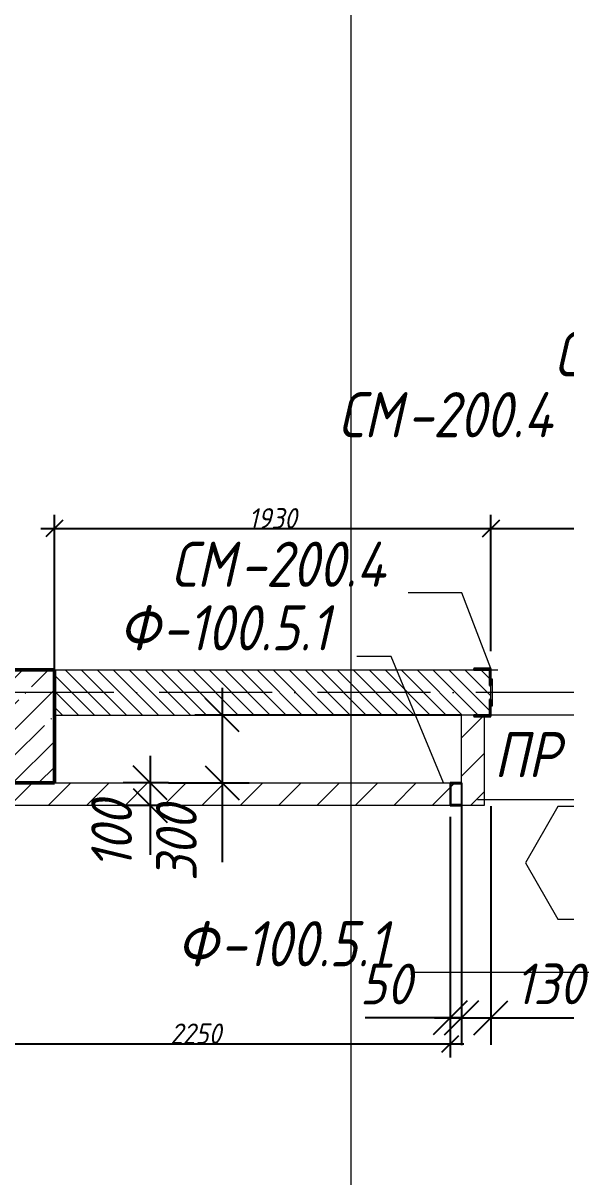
# Model space of a CAD drawing. Header units: millimetres. Extents: x -401725 to 250493, y 305116 to 802890.
# Drawn here: x -153939 to -151539, y 605654 to 610760 of the extents above; entities that cross this region are included whole.
import ezdxf

# ---------------------------------------------------------------- set-up
doc = ezdxf.new("R2010")
doc.units = ezdxf.units.MM
doc.linetypes.add('50_200_ШТРИХ_1Т_ш5_п1_п1_', pattern=[700, 500, -100, 0, -100])
for name, color, linetype, lineweight in [('A-____-____-DIMS', 7, 'Continuous', 9), ('A-GENM-____-IDEN', 7, 'Continuous', 9), ('A-GENM-____-MCUT', 7, 'Continuous', 25), ('A-GENM-____-OTLN', 7, 'Continuous', 9), ('A-GENM-____-OTLN-1', 7, 'Continuous', 25), ('A-GLAZ-____-IDEN', 7, 'Continuous', 9), ('S-COLS-____-MCUT', 7, 'Continuous', 50), ('S-COLS-____-OTLN', 7, 'Continuous', 9), ('S-GRID-____-OTLN-1', 7, '50_200_ШТРИХ_1Т_ш5_п1_п1_', 9)]:
    doc.layers.add(name, color=color, linetype=linetype, lineweight=lineweight)
for name, color, linetype, lineweight, true_color in [('A-WALL-____-MCUT-4', 7, 'Continuous', 13, 0x000000), ('A-WALL-____-PATT-3', 9, 'Continuous', 9, 0x808080), ('A-WALL-____-PATT-5', 7, 'Continuous', 9, 0x000000), ('A-WALL-FNSH-MCUT-2', 7, 'Continuous', 13, 0x000000), ('G-____-____-SYMB-1', 9, 'Continuous', 9, 0x808080), ('I-WALL-____-OTLN-1', 7, 'Continuous', 9, 0x000000)]:
    doc.layers.add(name, color=color, linetype=linetype, lineweight=lineweight, true_color=true_color)
doc.styles.add('ISOCPEUR_I_10', font='isocpeui.ttf', dxfattribs={"width": 0.9, "height": 180})
doc.styles.add('ISOCPEUR_I_2', font='isocpeui.ttf', dxfattribs={"width": 0.85, "height": 2.3})
doc.styles.add('ISOCPEUR_I_7', font='isocpeui.ttf', dxfattribs={"width": 0.9, "height": 90})
doc.dimstyles.new('ISO-1_8_0_9К_СРЕДНИЙ_Кладочные_2', dxfattribs={"dimscale": 304.8, "dimtxt": 89.638306, "dimasz": 0.246063, "dimexe": 0.19685, "dimexo": 0, "dimgap": 0, "dimtad": 1, "dimdec": 3, "dimrnd": 0.001, "dimdsep": 46, "dimtxsty": 'ISOCPEUR_I_7', "dimblk1": 'OBLIQUE', "dimblk2": 'OBLIQUE', "dimsah": 1, "dimcen": 0.09, "dimdle": 0.19685, "dimazin": 0, "dimtfac": 1, "dimtdec": 4, "dimtix": 1, "dimtmove": 1, "dimatfit": 3, "dimfxl": 1, "dimtvp": 1, "dimtolj": 1, "dimtzin": 0, "dimarcsym": 2})
doc.dimstyles.new('ISO-1_8_0_9К_СРЕДНИЙ_Кладочные_3', dxfattribs={"dimscale": 304.8, "dimtxt": 179.276612, "dimasz": 0.492126, "dimexe": 0.393701, "dimexo": 0, "dimgap": 0, "dimtad": 1, "dimdec": 3, "dimrnd": 0.001, "dimdsep": 46, "dimtxsty": 'ISOCPEUR_I_10', "dimblk1": 'OBLIQUE', "dimblk2": 'OBLIQUE', "dimsah": 1, "dimcen": 0.09, "dimdle": 0.393701, "dimazin": 0, "dimtfac": 1, "dimtdec": 4, "dimtix": 1, "dimtmove": 0, "dimatfit": 3, "dimfxl": 1, "dimtvp": 1, "dimtolj": 1, "dimtzin": 0, "dimarcsym": 2})
pattern_1 = [(45, (-175000.74, 544716.51), (-84.85281, 84.85281), [])]

# ---------------------------------------------------------------- blocks, each defined once
blk = doc.blocks.new('BSC_Колонна _Прямоугольная - 500х500-V64-АР1_Кладочный план 1 этажа в осях 1-64_Ю-ЯЯ')
at = {"layer": 'S-COLS-____-OTLN'}
h = blk.add_hatch(dxfattribs=at)
h.set_pattern_fill('FP_64', color=256, style=0, pattern_type=2)
h.set_pattern_definition([(45, (-20950, -62931.04), (-114.04925, 114.04925), []), (45, (-20835.95, -62931.04), (-114.04925, 114.04925), [201.613, -40.323, 3.353, -36.97])])
h.paths.add_polyline_path([(-250, -250), (250, -250), (250, 250), (-250, 250)], flags=0)
at = {"layer": 'S-COLS-____-MCUT'}
for p, q in [((250, 250), (-250, 250)), ((-250, 250), (-250, -250)), ((250, -250), (250, 250)), ((-250, -250), (250, -250))]:
    blk.add_line(p, q, dxfattribs=at)
blk = doc.blocks.new('154_Стойка_СКБ_Уголок - СМ-2530_200-28213945-АР1_Кладочный план 1 этажа в осях 1-64_Ю-ЯЯ')
at = {"layer": 'A-GENM-____-MCUT'}
for p, q in [((125, 156), (125, 81)), ((200, 156), (125, 156)), ((200, 150), (200, 156)), ((131, 81), (131, 150)), ((131, 150), (200, 150)), ((125, 81), (131, 81)), ((131, 19), (125, 19)), ((125, 19), (125, -56)), ((131, -50), (131, 19)), ((200, -50), (131, -50)), ((200, -56), (200, -50)), ((125, -56), (200, -56))]:
    blk.add_line(p, q, dxfattribs=at)
blk = doc.blocks.new('Стойка_Влож_Полоса боковая - Полоса-28213942-АР1_Кладочный план 1 этажа в осях 1-64_Ю-ЯЯ')
at = {"layer": 'A-GENM-____-OTLN'}
for p, q in [((-5, 60), (0, 60)), ((-5, -60), (-5, 60)), ((0, 31), (0, -31)), ((0, -60), (-5, -60))]:
    blk.add_line(p, q, dxfattribs=at)
blk = doc.blocks.new('154_Фахверк_СКБ_Швеллер - Тип_100_4010_1-36655149-АР1_Кладочный план 1 этажа в осях 1-64_Ю-ЯЯ')
at = {"layer": 'A-GENM-____-MCUT'}
for p, q in [((175, 50), (125, 50)), ((125, 50), (125, -50)), ((128, 47), (175, 47)), ((128, -47), (128, 47)), ((175, 47), (175, 50)), ((125, -50), (175, -50)), ((175, -47), (128, -47)), ((175, -50), (175, -47))]:
    blk.add_line(p, q, dxfattribs=at)
blk = doc.blocks.new('AAR_СКБ_Марка_Окна_Перемычка и проем - Марка перемычки и проема-17324483-АР1_Кладочный план 1 этажа в осях 1-64_Ю-ЯЯ')
at = {"layer": 'A-GLAZ-____-IDEN'}
for p, q in [((-5, 0), (5, 0)), ((-1.439, -0.31), (-2.877, -2.802)), ((1.439, -0.31), (-1.439, -0.31)), ((2.877, -2.802), (1.439, -0.31)), ((-2.877, -2.802), (-1.439, -5.294)), ((1.439, -5.294), (2.877, -2.802)), ((-1.439, -5.294), (1.439, -5.294))]:
    blk.add_line(p, q, dxfattribs=at)
blk = doc.blocks.new('_Oblique')
at = {"color": 0, "linetype": 'ByBlock', "lineweight": -2}
blk.add_line((-0.5, -0.5), (0.5, 0.5), dxfattribs=at)
blk = doc.blocks.new('*D12276')
at = {"layer": 'A-____-____-DIMS', "color": 0, "lineweight": -2, "transparency": 16777216}
for p, q in [((-153800.7, 607897.6), (-153800.7, 608583.2)), ((-151870.7, 607979.7), (-151870.7, 608583.2)), ((-153860.7, 608523.2), (-151810.7, 608523.2))]:
    blk.add_line(p, q, dxfattribs=at)
at = {"layer": 'Defpoints', "color": 0, "transparency": 16777216}
for p in [(-151870.7, 608523.2), (-151870.7, 607979.7), (-153800.7, 607897.6)]:
    blk.add_point(p, dxfattribs=at)
at = {"layer": 'A-____-____-DIMS', "color": 0, "lineweight": -2, "transparency": 16777216, "xscale": 75, "yscale": 75, "zscale": 75, "rotation": 180}
blk.add_blockref('_Oblique', (-153800.7, 608523.2), dxfattribs=at)
at = {"layer": 'A-____-____-DIMS', "color": 0, "lineweight": -2, "transparency": 16777216, "xscale": 75, "yscale": 75, "zscale": 75}
blk.add_blockref('_Oblique', (-151870.7, 608523.2), dxfattribs=at)
at = {"layer": 'A-____-____-DIMS', "color": 0, "transparency": 16777216, "insert": (-152835.7, 608568.2), "char_height": 90, "width": 504.733, "attachment_point": 5, "style": 'ISOCPEUR_I_7'}
blk.add_mtext('\\A1;1930', dxfattribs=at)
blk = doc.blocks.new('*D12277')
at = {"layer": 'A-____-____-DIMS', "color": 0, "lineweight": -2, "transparency": 16777216}
for p, q in [((-151870.7, 607979.7), (-151870.7, 608583.2)), ((-150970.7, 607979.7), (-150970.7, 608583.2)), ((-151930.7, 608523.2), (-150910.7, 608523.2))]:
    blk.add_line(p, q, dxfattribs=at)
at = {"layer": 'Defpoints', "color": 0, "transparency": 16777216}
for p in [(-150970.7, 608523.2), (-151870.7, 607979.7), (-150970.7, 607979.7)]:
    blk.add_point(p, dxfattribs=at)
at = {"layer": 'A-____-____-DIMS', "color": 0, "lineweight": -2, "transparency": 16777216, "xscale": 75, "yscale": 75, "zscale": 75, "rotation": 180}
blk.add_blockref('_Oblique', (-151870.7, 608523.2), dxfattribs=at)
at = {"layer": 'A-____-____-DIMS', "color": 0, "lineweight": -2, "transparency": 16777216, "xscale": 75, "yscale": 75, "zscale": 75}
blk.add_blockref('_Oblique', (-150970.7, 608523.2), dxfattribs=at)
at = {"layer": 'A-____-____-DIMS', "color": 0, "transparency": 16777216, "insert": (-151420.7, 608568.2), "char_height": 90, "width": 409.578, "attachment_point": 5, "style": 'ISOCPEUR_I_7'}
blk.add_mtext('\\A1;900', dxfattribs=at)
blk = doc.blocks.new('*D12464')
at = {"layer": 'A-____-____-DIMS', "color": 0, "lineweight": -2, "transparency": 16777216}
for p, q in [((-154300.7, 607297.6), (-154300.7, 606182.7)), ((-152050.7, 607247.6), (-152050.7, 606182.7)), ((-154360.7, 606242.7), (-151990.7, 606242.7))]:
    blk.add_line(p, q, dxfattribs=at)
at = {"layer": 'Defpoints', "color": 0, "transparency": 16777216}
for p in [(-154300.7, 607297.6), (-152050.7, 607247.6), (-152050.7, 606242.7)]:
    blk.add_point(p, dxfattribs=at)
at = {"layer": 'A-____-____-DIMS', "color": 0, "lineweight": -2, "transparency": 16777216, "xscale": 75, "yscale": 75, "zscale": 75, "rotation": 180}
blk.add_blockref('_Oblique', (-154300.7, 606242.7), dxfattribs=at)
at = {"layer": 'A-____-____-DIMS', "color": 0, "lineweight": -2, "transparency": 16777216, "xscale": 75, "yscale": 75, "zscale": 75}
blk.add_blockref('_Oblique', (-152050.7, 606242.7), dxfattribs=at)
at = {"layer": 'A-____-____-DIMS', "color": 0, "transparency": 16777216, "insert": (-153175.7, 606287.7), "char_height": 90, "width": 546.104, "attachment_point": 5, "style": 'ISOCPEUR_I_7'}
blk.add_mtext('\\A1;2250', dxfattribs=at)
blk = doc.blocks.new('*D12465')
at = {"layer": 'A-____-____-DIMS', "color": 0, "lineweight": -2, "transparency": 16777216}
for p, q in [((-152000.7, 607397.6), (-152000.7, 606237.4)), ((-152050.7, 607247.6), (-152050.7, 606237.4)), ((-152050.7, 606357.4), (-152427.4, 606357.4)), ((-152000.7, 606357.4), (-152170.7, 606357.4))]:
    blk.add_line(p, q, dxfattribs=at)
at = {"layer": 'Defpoints', "color": 0, "transparency": 16777216}
for p in [(-152000.7, 607397.6), (-152050.7, 607247.6), (-152000.7, 606357.4)]:
    blk.add_point(p, dxfattribs=at)
at = {"layer": 'A-____-____-DIMS', "color": 0, "lineweight": -2, "transparency": 16777216, "xscale": 150, "yscale": 150, "zscale": 150, "rotation": 180}
blk.add_blockref('_Oblique', (-152050.7, 606357.4), dxfattribs=at)
at = {"layer": 'A-____-____-DIMS', "color": 0, "lineweight": -2, "transparency": 16777216, "xscale": 150, "yscale": 150, "zscale": 150}
blk.add_blockref('_Oblique', (-152000.7, 606357.4), dxfattribs=at)
at = {"layer": 'A-____-____-DIMS', "color": 0, "transparency": 16777216, "insert": (-152450.6, 606597.4), "char_height": 180, "width": 273.052, "attachment_point": 1, "line_spacing_factor": 1.149209, "style": 'ISOCPEUR_I_10'}
blk.add_mtext('\\A1;50', dxfattribs=at)
blk = doc.blocks.new('*D12466')
at = {"layer": 'A-____-____-DIMS', "color": 0, "lineweight": -2, "transparency": 16777216}
for p, q in [((-152000.7, 607397.6), (-152000.7, 606237.9)), ((-151870.7, 607294.5), (-151870.7, 606237.9)), ((-152120.7, 606357.9), (-151870.7, 606357.9)), ((-151870.7, 606357.9), (-151440.2, 606357.9))]:
    blk.add_line(p, q, dxfattribs=at)
at = {"layer": 'Defpoints', "color": 0, "transparency": 16777216}
for p in [(-152000.7, 607397.6), (-151870.7, 607294.5), (-151870.7, 606357.9)]:
    blk.add_point(p, dxfattribs=at)
at = {"layer": 'A-____-____-DIMS', "color": 0, "lineweight": -2, "transparency": 16777216, "xscale": 150, "yscale": 150, "zscale": 150, "rotation": 180}
blk.add_blockref('_Oblique', (-152000.7, 606357.9), dxfattribs=at)
at = {"layer": 'A-____-____-DIMS', "color": 0, "lineweight": -2, "transparency": 16777216, "xscale": 150, "yscale": 150, "zscale": 150}
blk.add_blockref('_Oblique', (-151870.7, 606357.9), dxfattribs=at)
at = {"layer": 'A-____-____-DIMS', "color": 0, "transparency": 16777216, "insert": (-151764.6, 606597.9), "char_height": 180, "width": 368.207, "attachment_point": 1, "line_spacing_factor": 1.149209, "style": 'ISOCPEUR_I_10'}
blk.add_mtext('\\A1;130', dxfattribs=at)
blk = doc.blocks.new('*D12467')
at = {"layer": 'A-____-____-DIMS', "color": 0, "lineweight": -2, "transparency": 16777216}
for p, q in [((-153059.2, 607817.6), (-153059.2, 607397.6)), ((-152000.7, 607697.6), (-153179.2, 607697.6)), ((-153296.4, 607397.6), (-152939.2, 607397.6)), ((-153059.2, 607397.6), (-153059.2, 607046.9))]:
    blk.add_line(p, q, dxfattribs=at)
at = {"layer": 'Defpoints', "color": 0, "transparency": 16777216}
for p in [(-152000.7, 607697.6), (-153296.4, 607397.6), (-153059.2, 607397.6)]:
    blk.add_point(p, dxfattribs=at)
at = {"layer": 'A-____-____-DIMS', "color": 0, "lineweight": -2, "transparency": 16777216, "xscale": 150, "yscale": 150, "zscale": 150}
for p, rotation in [((-153059.2, 607697.6), 90), ((-153059.2, 607397.6), 270)]:
    blk.add_blockref('_Oblique', p, dxfattribs=dict(at, rotation=rotation))
at = {"layer": 'A-____-____-DIMS', "color": 0, "transparency": 16777216, "insert": (-153351.3, 606962.1), "char_height": 180, "width": 409.578, "attachment_point": 1, "rotation": 90, "line_spacing_factor": 1.149209, "style": 'ISOCPEUR_I_10'}
blk.add_mtext('\\A1;300', dxfattribs=at)
blk = doc.blocks.new('*D12468')
at = {"layer": 'A-____-____-DIMS', "color": 0, "lineweight": -2, "transparency": 16777216}
for p, q in [((-153377.3, 607517.6), (-153377.3, 607297.6)), ((-153296.4, 607397.6), (-153497.3, 607397.6)), ((-153296.4, 607297.6), (-153497.3, 607297.6)), ((-153377.3, 607297.6), (-153377.3, 607079.2))]:
    blk.add_line(p, q, dxfattribs=at)
at = {"layer": 'Defpoints', "color": 0, "transparency": 16777216}
for p in [(-153296.4, 607397.6), (-153377.3, 607297.6), (-153296.4, 607297.6)]:
    blk.add_point(p, dxfattribs=at)
at = {"layer": 'A-____-____-DIMS', "color": 0, "lineweight": -2, "transparency": 16777216, "xscale": 150, "yscale": 150, "zscale": 150}
for p, rotation in [((-153377.3, 607397.6), 90), ((-153377.3, 607297.6), 270)]:
    blk.add_blockref('_Oblique', p, dxfattribs=dict(at, rotation=rotation))
at = {"layer": 'A-____-____-DIMS', "color": 0, "transparency": 16777216, "insert": (-153637.6, 607015.1), "char_height": 180, "width": 368.207, "attachment_point": 1, "rotation": 90, "line_spacing_factor": 1.149209, "style": 'ISOCPEUR_I_10'}
blk.add_mtext('\\A1;100', dxfattribs=at)

msp = doc.modelspace()

# ---------------------------------------------------------------- hatches: boundary and pattern name
at = {"layer": 'A-WALL-____-PATT-3'}
h = msp.add_hatch(dxfattribs=at)
h.set_pattern_fill('FP_6', color=256, style=0, pattern_type=2)
h.set_pattern_definition([(135, (-175000.736, 544716.51), (-35.35534, -35.35534), [])])
h.paths.add_polyline_path([(-148325.7357, 607697.5526), (-148300.7357, 607697.5526), (-148300.7357, 607897.5526), (-148394.7357, 607897.5526), (-148394.7357, 607828.5526), (-148400.7357, 607828.5526), (-148400.7357, 607766.5526), (-148394.7357, 607766.5526), (-148394.7357, 607697.5526)], flags=0)
h.paths.add_polyline_path([(-153800.7357, 607697.5526), (-151876.7357, 607697.5526), (-151876.7357, 607766.5526), (-151870.7357, 607766.5526), (-151870.7357, 607828.5526), (-151876.7357, 607828.5526), (-151876.7357, 607897.5526), (-153800.7357, 607897.5526)], flags=0)
h.paths.add_polyline_path([(-149175.7357, 607697.5526), (-149106.7357, 607697.5526), (-149106.7357, 607766.5526), (-149100.7357, 607766.5526), (-149100.7357, 607828.5526), (-149106.7357, 607828.5526), (-149106.7357, 607897.5526), (-149344.7357, 607897.5526), (-149344.7357, 607828.5526), (-149350.7357, 607828.5526), (-149350.7357, 607766.5526), (-149344.7357, 607766.5526), (-149344.7357, 607697.5526), (-149250.7357, 607697.5526)], flags=0)
h.paths.add_polyline_path([(-150964.7357, 607697.5526), (-150056.7357, 607697.5526), (-150056.7357, 607766.5526), (-150050.7357, 607766.5526), (-150050.7357, 607828.5526), (-150056.7357, 607828.5526), (-150056.7357, 607897.5526), (-150964.7357, 607897.5526), (-150964.7357, 607828.5526), (-150970.7357, 607828.5526), (-150970.7357, 607766.5526), (-150964.7357, 607766.5526), (-150964.7357, 607737.5526)], flags=0)
at = {"layer": 'A-WALL-____-PATT-5'}
h = msp.add_hatch(dxfattribs=at)
h.set_pattern_fill('FP_4', color=256, style=0, pattern_type=2)
h.set_pattern_definition(pattern_1)
h.paths.add_polyline_path([(-152000.7357, 607297.5526), (-151900.7357, 607297.5526), (-151900.7357, 607691.5526), (-151945.7357, 607691.5526), (-151945.7357, 607697.5526), (-152000.7357, 607697.5526), (-152000.7357, 607300.5526)], flags=0)
h = msp.add_hatch(dxfattribs=at)
h.set_pattern_fill('FP_4', color=256, style=0, pattern_type=2)
h.set_pattern_definition(pattern_1)
h.paths.add_polyline_path([(-154300.7357, 607297.5526), (-152050.7357, 607297.5526), (-152050.7357, 607397.5526), (-154300.7357, 607397.5526)], flags=0)
h.paths.add_polyline_path([(-152038.2431, 607300.5526), (-152000.7357, 607300.5526), (-152000.7357, 607394.5526), (-152047.7357, 607394.5526), (-152047.7357, 607300.5526)], flags=0)

# ---------------------------------------------------------------- linework, layer by layer
at = {"layer": 'A-GENM-____-IDEN'}
for p, q in [((-151999.4604, 608237.7652), (-152237.2033, 608237.7652)), ((-151870.7357, 607903.5526), (-151999.4604, 608237.7652)), ((-152311.8599, 607956.6203), (-152462.984, 607956.6203)), ((-152080.7357, 607397.5526), (-152311.8599, 607956.6203)), ((-151273.717, 606558.533), (-152206.5249, 606558.533))]:
    msp.add_line(p, q, dxfattribs=at)
at = {"layer": 'A-WALL-____-MCUT-4'}
for p, q in [((-153800.7357, 607897.5526), (-151945.7357, 607897.5526)), ((-153800.7357, 607697.5526), (-152000.7357, 607697.5526))]:
    msp.add_line(p, q, dxfattribs=at)
at = {"layer": 'A-WALL-FNSH-MCUT-2'}
for p, q in [((-152000.7357, 607397.5526), (-152000.7357, 607697.5526)), ((-151945.7357, 607697.5526), (-152000.7357, 607697.5526)), ((-151900.7357, 607691.5526), (-151900.7357, 607297.5526)), ((-153800.7357, 607397.5526), (-152050.7357, 607397.5526)), ((-152050.7357, 607297.5526), (-154300.7357, 607297.5526)), ((-151900.7357, 607297.5526), (-152000.7357, 607297.5526))]:
    msp.add_line(p, q, dxfattribs=at)
at = {"layer": 'G-____-____-SYMB-1'}
msp.add_line((-152490.7357, 632229.6075), (-152490.7357, 599638.0359), dxfattribs=at)
at = {"layer": 'I-WALL-____-OTLN-1'}
for p, q in [((-151870.7357, 607897.5526), (-151840.7357, 607897.5526)), ((-150970.7357, 607697.5526), (-151870.7357, 607697.5526))]:
    msp.add_line(p, q, dxfattribs=at)
at = {"layer": 'S-GRID-____-OTLN-1'}
msp.add_line((-70926.3291, 607797.5526), (-179669.5059, 607797.5526), dxfattribs=at)

# ---------------------------------------------------------------- block references
at = {"layer": 'A-GENM-____-OTLN', "rotation": 180}
msp.add_blockref('Стойка_Влож_Полоса боковая - Полоса-28213942-АР1_Кладочный план 1 этажа в осях 1-64_Ю-ЯЯ', (-151870.7357, 607797.5526), dxfattribs=at)
at = {"layer": 'A-GENM-____-OTLN-1', "rotation": 180}
msp.add_blockref('154_Стойка_СКБ_Уголок - СМ-2530_200-28213945-АР1_Кладочный план 1 этажа в осях 1-64_Ю-ЯЯ', (-151745.7357, 607847.5526), dxfattribs=at)
at = {"layer": 'A-GENM-____-OTLN-1'}
msp.add_blockref('154_Фахверк_СКБ_Швеллер - Тип_100_4010_1-36655149-АР1_Кладочный план 1 этажа в осях 1-64_Ю-ЯЯ', (-152175.7357, 607347.5526), dxfattribs=at)
at = {"layer": 'A-GLAZ-____-IDEN', "xscale": 99.99999999999993, "yscale": 99.99999999999993, "zscale": 99.99999999999993}
msp.add_blockref('AAR_СКБ_Марка_Окна_Перемычка и проем - Марка перемычки и проема-17324483-АР1_Кладочный план 1 этажа в осях 1-64_Ю-ЯЯ', (-151430.7357, 607323.4687), dxfattribs=at)
at = {"layer": 'S-COLS-____-OTLN'}
msp.add_blockref('BSC_Колонна _Прямоугольная - 500х500-V64-АР1_Кладочный план 1 этажа в осях 1-64_Ю-ЯЯ', (-154050.7357, 607647.5526), dxfattribs=at)

# ---------------------------------------------------------------- texts
at = {"layer": 'A-GENM-____-IDEN', "char_height": 200, "attachment_point": 1, "style": 'ISOCPEUR_I_2'}
for s, insert, width in [('СМ', (-151590.2193, 609396.0507), 367.974562), ('СМ', (-152545.9473, 609126.6564), 367.974562), ('-200.4', (-152242.3379, 609126.6564), 894.68325), ('СМ', (-153284.8033, 608464.8814), 367.974562), ('-200.4', (-152981.1939, 608464.8814), 894.68325), ('\\fISOCPEUR|b0|i1|c204|p34|;\\W.9;Ф', (-153516.3898, 608183.7364), 230.886), ('-100.5.1', (-153325.8898, 608183.7364), 1010.12625), ('\\fISOCPEUR|b0|i1|c204|p34|;\\W.9;Ф', (-153259.9307, 606785.6491), 230.886), ('-100.5.1', (-153069.4307, 606785.6491), 1010.12625)]:
    msp.add_mtext(s, dxfattribs=dict(at, insert=insert, width=width))
at = {"layer": 'A-GLAZ-____-IDEN', "insert": (-151856.6561, 607621.9882), "char_height": 200, "width": 375.18975, "attachment_point": 1, "style": 'ISOCPEUR_I_2'}
msp.add_mtext('ПР', dxfattribs=at)

# ---------------------------------------------------------------- dimensions: what is measured, and where the dimension line sits
at = {"layer": 'A-____-____-DIMS'}
for base, p1, p2, override, picture, middle in [((-151870.7357, 608523.1831), (-153800.7357, 607897.5526), (-151870.7357, 607979.7481), {"dimpost": '<>', "dimfxl": 1931.749491}, '*D12276', (-152835.7357, 608568.1831)), ((-150970.7357, 608523.1831), (-151870.7357, 607979.7481), (-150970.7357, 607979.7481), {"dimpost": '<>', "dimfxl": 900}, '*D12277', (-151420.7357, 608568.1831)), ((-152050.7357, 606242.7345), (-154300.7357, 607297.5526), (-152050.7357, 607247.5526), {"dimpost": '<>', "dimfxl": 2250.555487}, '*D12464', (-153175.7357, 606287.7345))]:
    dim = msp.add_linear_dim(base=base, p1=p1, p2=p2, dimstyle='ISO-1_8_0_9К_СРЕДНИЙ_Кладочные_2', override=override, dxfattribs=at)
    dim.commit()
    dim.dimension.update_dxf_attribs({"geometry": picture, "text_midpoint": middle})
for base, p1, p2, override, picture, middle in [((-153059.211, 607397.5526), (-152000.7357, 607697.5526), (-153296.366, 607397.5526), {"dimpost": '<>', "dimfxl": 1329.908969}, '*D12467', (-153231.2746, 607046.8569)), ((-153377.3168, 607297.5526), (-153296.366, 607397.5526), (-153296.366, 607297.5526), {"dimpost": '<>', "dimfxl": 100}, '*D12468', (-153517.5941, 607079.1992))]:
    dim = msp.add_linear_dim(base=base, p1=p1, p2=p2, angle=90, dimstyle='ISO-1_8_0_9К_СРЕДНИЙ_Кладочные_3', override=override, dxfattribs=at)
    dim.commit()
    dim.dimension.update_dxf_attribs({"geometry": picture, "text_midpoint": middle, "dimtype": 160, "text_rotation": 90})
for base, p1, p2, override, picture, middle in [((-152000.7357, 606357.3987), (-152050.7357, 607247.5526), (-152000.7357, 607397.5526), {"dimpost": '<>', "dimfxl": 158.113883}, '*D12465', (-152314.0744, 606357.3987)), ((-151870.7357, 606357.8966), (-152000.7357, 607397.5526), (-151870.7357, 607294.5046), {"dimpost": '<>', "dimfxl": 165.888186}, '*D12466', (-151580.4584, 606357.8966))]:
    dim = msp.add_linear_dim(base=base, p1=p1, p2=p2, dimstyle='ISO-1_8_0_9К_СРЕДНИЙ_Кладочные_3', override=override, dxfattribs=at)
    dim.commit()
    dim.dimension.update_dxf_attribs({"geometry": picture, "text_midpoint": middle, "dimtype": 160})

doc.saveas('drawing.dxf')
